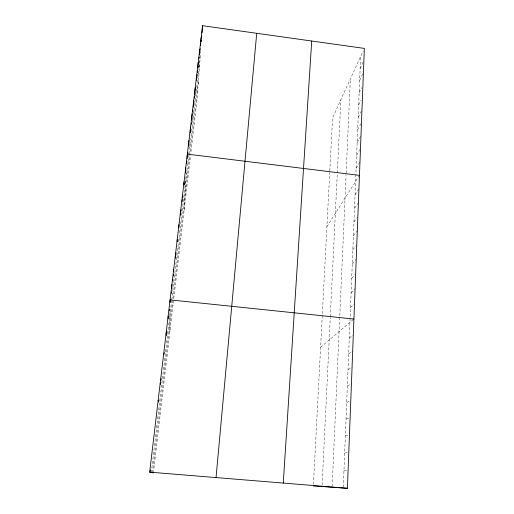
<?xml version="1.0" encoding="UTF-8"?>
<svg xmlns="http://www.w3.org/2000/svg" width="514" height="514" viewBox="0 0 514 514"><rect width="100%" height="100%" fill="white"/><g stroke="black" fill="none" stroke-linecap="round" stroke-linejoin="round"><path stroke-width="0.39" stroke-dasharray="2.57 1.93" d="M169.851 332.198L169.999 310.951M343.301 487.214L360.603 56.585M332.16 486.456L346.076 174.754M346.147 173.205L350.355 79.002M322.111 484.998L330.277 317.421M330.309 316.65L340.878 99.716M313.45 484.406L329.731 172.479M329.815 170.918L332.584 117.854L363.096 51.137M184.134 210.117L186.261 173.16M200.698 50.835L196.997 100.146L190.733 153.737M151.334 472.488L171.567 300.831M171.657 300.041L188.709 155.357M188.895 153.789L194.369 107.342M194.633 105.1L198.95 68.478M199.04 67.713L200.119 58.557M152.44 472.707L198.455 80.756M153.39 472.893L190.546 155.312M360.128 68.433L363.539 61.16M359.646 80.409L363.07 73.316M359.157 92.526L361.56 87.682M358.669 104.785L361.079 100.069M358.168 117.192L361.625 110.638M357.66 129.74L361.098 123.444M357.153 142.442L360.597 136.338M356.639 155.292L360.096 149.394M356.112 168.303L359.967 161.968M326.904 226.693L359.453 175.364M355.052 194.787L358.933 188.927M354.506 208.273L357.969 203.287M353.96 221.932L357.429 217.165M353.407 235.753L357.326 230.651M352.842 249.746L356.774 244.915M352.27 263.92L356.215 259.358M351.698 278.267L355.656 273.994M351.113 292.8L355.084 288.81M350.522 307.52L354.506 303.825M320.607 347.284L353.921 319.04M349.295 337.994L353.304 334.929M348.665 353.767L352.688 351.03M348.023 369.752L352.058 367.356M347.368 385.956L351.422 383.913M346.712 402.378L350.773 400.702M346.038 419.032L350.118 417.721M345.363 435.917L349.449 434.992M344.676 453.04L348.775 452.506M343.975 470.406L348.094 470.271"/><path stroke-width="0.77" d="M170.063 302.219L170.076 299.88L353.921 319.04M171.843 288.637L171.907 284.428M173.661 271.437L173.719 269.182M175.383 258.137L175.499 254.134M177.182 241.471L177.259 239.28M313.367 485.948L347.4 488.3L364.342 48.406L202.58 25.7L149.658 472.154L153.39 472.893M178.872 227.702L179.001 224.624M180.491 215.109L180.716 210.162M182.117 201.803L182.226 199.58M182.335 197.363L182.406 195.885M183.916 184.873L184.076 181.789M185.49 172.158L185.727 167.872M187.102 158.582L187.353 154.129L359.453 175.364M188.644 145.937L188.966 140.56M190.206 132.721L190.553 127.157M191.741 119.826L192.12 113.928M283.272 483.064L311.722 41.024M193.27 106.931L193.669 100.86M194.774 94.19L195.198 87.945M196.354 80.293L196.714 75.192M197.832 67.829L198.205 62.599M199.072 58.564L199.181 57.035M199.348 54.741L199.683 50.147M200.563 45.675L200.736 43.33M200.852 41.762L201.141 37.85M202.041 32.896L202.58 25.7M216.047 477.577L256.724 33.301M150.204 471.466L150.39 469.905M158.428 401.993L158.608 400.451M160.998 380.27L161.184 378.683M164.082 354.217L164.268 352.649M166.645 332.558L166.825 331.035M169.209 310.886L169.395 309.306M170.237 302.181L170.43 300.587M171.278 293.417L171.464 291.823M172.775 280.772L172.961 279.198M173.334 276.05L173.52 274.476M175.904 254.346L176.084 252.811M177.439 241.355L177.619 239.845M181.012 211.145L181.198 209.59M182.573 197.961L182.759 196.419M184.115 184.931L184.295 183.408M185.657 171.92L185.843 170.333M186.691 163.189L186.878 161.595M187.713 154.534L187.899 152.96M188.734 145.925L188.914 144.376M190.289 132.779L190.469 131.243M191.285 124.362L191.465 122.833M191.825 119.788L192.005 118.278M192.808 111.474L192.988 109.964M193.354 106.861L193.54 105.274M193.823 102.896L194.016 101.309M194.388 98.135L194.575 96.548M194.857 94.184L195.044 92.616M195.41 89.481L195.596 87.913M196.978 76.239L197.164 74.691M197.44 72.365L197.62 70.816M197.986 67.752L198.166 66.222M199.522 54.78L199.695 53.27M200.055 50.243L200.235 48.727M201.038 41.975L201.212 40.477M201.565 37.483L201.745 35.993M149.658 472.154L347.4 488.3M158.183 400.245L158.344 401.408M160.233 382.917L160.368 384.337M166.221 332.391L166.285 335.61M168.162 316.026L168.174 318.873"/></g></svg>
